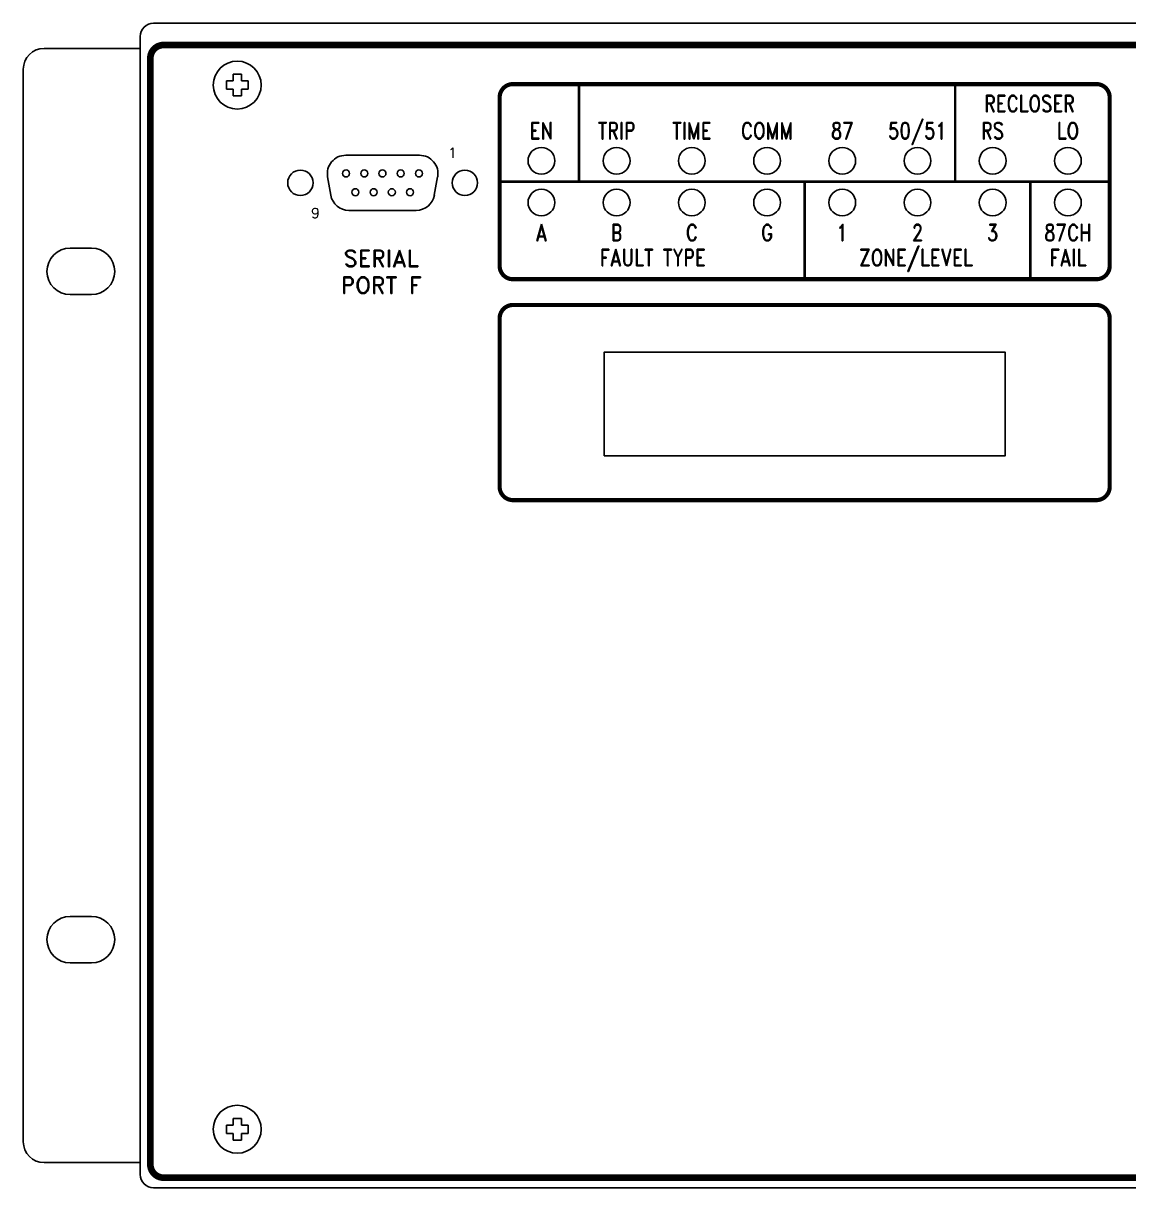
# Model space of a CAD drawing. Extents: x 2.2 to 21.2, y 4.9 to 12.2.
# Drawn here: x 2.25 to 8.86, y 5.27 to 12.24 of the extents above; entities that cross this region are included whole.
import ezdxf
from ezdxf.enums import TextEntityAlignment as Align

# ---------------------------------------------------------------- set-up
doc = ezdxf.new("R2010")
doc.units = 0
doc.header["$MEASUREMENT"] = 0
doc.layers.get('0').update_dxf_attribs({"linetype": 'CONTINUOUS'})
doc.styles.add('ROMAND', font='ROMAND', dxfattribs={"width": 0.875})
doc.styles.add('ROMANS', font='ROMANS')

msp = doc.modelspace()

# ---------------------------------------------------------------- linework, layer by layer
for p, q in [((3.029, 12.237), (20.471, 12.237)), ((2.95, 12.158), (2.95, 5.346)), ((2.53, 10.891), (2.658, 10.891)), ((2.53, 10.613), (2.658, 10.613)), ((2.53, 6.891), (2.658, 6.891)), ((2.53, 6.613), (2.658, 6.613)), ((3.029, 5.267), (20.471, 5.267))]:
    msp.add_line(p, q)
at = {"extrusion": (0, 1, 0)}
for p, q in [((2.95, 12.087), (2.375, 12.087)), ((2.25, 11.962), (2.25, 5.542)), ((2.95, 5.417), (2.375, 5.417))]:
    msp.add_line(p, q, dxfattribs=at)
at = {"linetype": 'CONTINUOUS'}
for p, q in [((3.505, 11.9321), (3.555, 11.9321)), ((3.505, 11.9321), (3.505, 11.892)), ((3.555, 11.9321), (3.555, 11.892)), ((3.4649, 11.892), (3.505, 11.892)), ((3.4649, 11.842), (3.4649, 11.892)), ((3.555, 11.892), (3.5951, 11.892)), ((3.5951, 11.842), (3.5951, 11.892)), ((3.4649, 11.842), (3.505, 11.842)), ((3.505, 11.842), (3.505, 11.8019)), ((3.505, 11.8019), (3.555, 11.8019)), ((3.555, 11.842), (3.5951, 11.842)), ((3.555, 11.842), (3.555, 11.8019)), ((3.505, 5.6821), (3.555, 5.6821)), ((3.505, 5.6821), (3.505, 5.642)), ((3.555, 5.6821), (3.555, 5.642)), ((3.4649, 5.592), (3.4649, 5.642)), ((3.4649, 5.642), (3.505, 5.642)), ((3.4649, 5.592), (3.505, 5.592)), ((3.505, 5.592), (3.505, 5.5519)), ((3.555, 5.642), (3.5951, 5.642)), ((3.555, 5.592), (3.5951, 5.592)), ((3.555, 5.592), (3.555, 5.5519)), ((3.5951, 5.592), (3.5951, 5.642)), ((3.505, 5.5519), (3.555, 5.5519))]:
    msp.add_line(p, q, dxfattribs=at)
for points, const_width in [([(20.49, 5.407), (20.49, 12.027, 0.414214), (20.41, 12.107), (3.09, 12.107, 0.414214), (3.01, 12.027), (3.01, 5.407, 0.414214), (3.09, 5.327), (20.41, 5.327, 0.414214)], 0.04), ([(5.18, 11.8731), (8.67, 11.8731, -0.414214), (8.75, 11.7931), (8.75, 10.7849, -0.414214), (8.67, 10.7049), (5.18, 10.7049, -0.414214), (5.1, 10.7849), (5.1, 11.7931, -0.414214)], 0.025), ([(5.18, 10.5509), (8.67, 10.5509, -0.414214), (8.75, 10.4709), (8.75, 9.4627, -0.414214), (8.67, 9.3827), (5.18, 9.3827, -0.414214), (5.1, 9.4627), (5.1, 10.4709, -0.414214)], 0.025)]:
    msp.add_lwpolyline(points, format="xyb", close=True, dxfattribs=dict(at, const_width=const_width))
at = {"const_width": 0.015}
for points in [[(5.575, 11.289), (5.575, 11.864)], [(7.825, 11.289), (7.825, 11.8731)], [(6.925, 10.7049), (6.925, 11.289)], [(8.275, 10.7049), (8.275, 11.289)]]:
    msp.add_lwpolyline(points, dxfattribs=at)
for points in [[(4.179, 11.447, 0.466308), (4.0707, 11.3179, 0.466308)], [(4.7293, 11.3179, 0.466308), (4.621, 11.447, 0.466308)], [(4.0897, 11.2079, 0.36397), (4.198, 11.117, 0.36397)], [(4.601, 11.117, 0.36397), (4.7093, 11.2079, 0.36397)]]:
    msp.add_lwpolyline(points, format="xyb")
for points in [[(4.179, 11.447), (4.621, 11.447)], [(4.07, 11.318), (4.09, 11.208)], [(4.729, 11.318), (4.709, 11.208)], [(4.198, 11.117), (4.601, 11.117)]]:
    msp.add_lwpolyline(points)
at = {"linetype": 'CONTINUOUS', "const_width": 0.015}
msp.add_lwpolyline([(5.1, 11.289), (8.75, 11.289)], dxfattribs=at)
msp.add_lwpolyline([(5.7249, 9.6481), (8.1249, 9.6481), (8.1249, 10.2681), (5.7249, 10.2681)], close=True)
for centre, radius in [((3.53, 11.867), 0.1432), ((5.35, 11.414), 0.08), ((5.8, 11.414), 0.08), ((6.25, 11.414), 0.08), ((6.7, 11.414), 0.08), ((7.15, 11.414), 0.08), ((7.6, 11.414), 0.08), ((8.05, 11.414), 0.08), ((8.5, 11.414), 0.08), ((3.908, 11.282), 0.076), ((4.181, 11.338), 0.021), ((4.29, 11.338), 0.021), ((4.399, 11.338), 0.021), ((4.508, 11.338), 0.021), ((4.617, 11.338), 0.021), ((4.892, 11.282), 0.076), ((4.237, 11.226), 0.021), ((4.346, 11.226), 0.021), ((4.455, 11.226), 0.021), ((4.564, 11.226), 0.021), ((5.35, 11.164), 0.08), ((5.8, 11.164), 0.08), ((6.25, 11.164), 0.08), ((6.7, 11.164), 0.08), ((7.15, 11.164), 0.08), ((7.6, 11.164), 0.08), ((8.05, 11.164), 0.08), ((8.5, 11.164), 0.08), ((3.53, 5.617), 0.1432)]:
    msp.add_circle(centre, radius)
for centre, radius, start, end in [((3.029, 12.158), 0.079, 90, 180), ((2.375, 11.962), 0.125, 90, 180), ((2.53, 10.752), 0.139, 90, 270), ((2.658, 10.752), 0.139, 270, 90), ((2.53, 6.752), 0.139, 90, 270), ((2.658, 6.752), 0.139, 270, 90), ((2.375, 5.542), 0.125, 180, 270), ((3.029, 5.346), 0.079, 180, 270)]:
    msp.add_arc(centre, radius, start, end)

# ---------------------------------------------------------------- texts
at = {"style": 'ROMAND', "width": 0.8}
for s, p in [('RECLOSER', (8.2706, 11.7064)), ('EN', (5.35, 11.544)), ('TRIP', (5.8, 11.544)), ('TIME', (6.25, 11.544)), ('COMM', (6.7, 11.544)), ('87', (7.15, 11.544)), ('50/51', (7.6, 11.544)), ('RS', (8.05, 11.544)), ('LO', (8.5, 11.544)), ('A', (5.35, 10.934)), ('B', (5.8, 10.934)), ('C', (6.25, 10.934)), ('G', (6.7, 10.934)), ('1', (7.15, 10.934)), ('2', (7.6, 10.934)), ('3', (8.05, 10.934)), ('87CH', (8.5, 10.934)), ('FAULT TYPE', (6.0162, 10.7844)), ('ZONE/LEVEL', (7.5912, 10.7844)), ('FAIL', (8.5, 10.7844))]:
    msp.add_text(s, height=0.1, dxfattribs=at).set_placement(p, align=Align.CENTER)
at = {"linetype": 'CONTINUOUS'}
for s, height, style, p in [('1', 0.06, 'ROMANS', (4.818, 11.4322)), ('9', 0.06, 'ROMANS', (3.9978, 11.0708)), ('SERIAL', 0.1, 'ROMAND', (4.3908, 10.7799)), ('PORT F', 0.1, 'ROMAND', (4.3921, 10.6191))]:
    msp.add_text(s, height=height, dxfattribs=dict(at, style=style)).set_placement(p, align=Align.CENTER)

doc.saveas('drawing.dxf')
